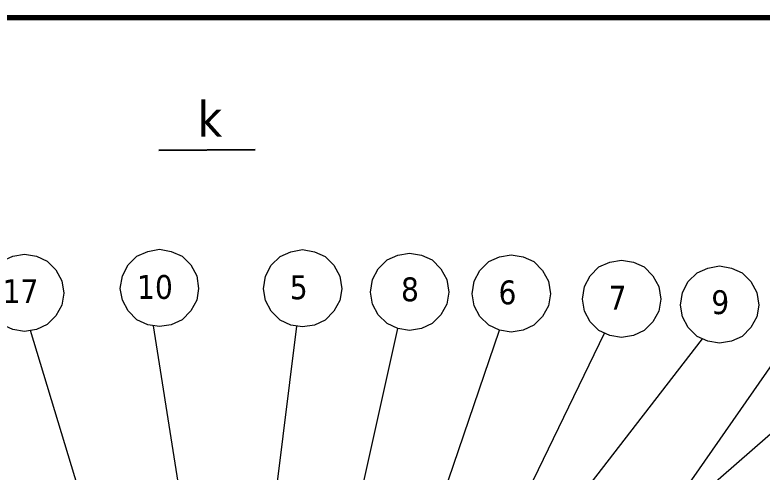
# Model space of a CAD drawing. Header units: millimetres. Extents: x 45841 to 102963, y -329287 to -163666.
# Drawn here: x 51467 to 52645, y -164630 to -163909 of the extents above; entities that cross this region are included whole.
import ezdxf

# ---------------------------------------------------------------- set-up
doc = ezdxf.new("R2010")
doc.units = ezdxf.units.MM
doc.header["$LTSCALE"] = 13
doc.layers.add('1', color=4, linetype='Continuous')
doc.layers.add('标注、文本', color=3, linetype='Continuous', lineweight=25)
doc.layers.add('铁心', color=3, linetype='Continuous', lineweight=0)
doc.styles.add('Tahoma$001', font='tahoma.ttf', dxfattribs={"height": 2.159784})

msp = doc.modelspace()

# ---------------------------------------------------------------- linework, layer by layer
at = {"layer": '1', "const_width": 8.634}
msp.add_lwpolyline([(46482.218, -170721.222), (55954.538, -170721.222), (55954.538, -163912.992), (46482.218, -163912.992), (46482.218, -170721.222)], dxfattribs=at)
at = {"layer": '标注、文本', "ltscale": 9.687278}
msp.add_line((51694.436, -164122.014), (51846.278, -164121.195), dxfattribs=at)
at = {"layer": '铁心'}
for points in [[(51420.738, -164347.761), (51424.051, -164327.883), (51433.087, -164310.715), (51446.942, -164296.86), (51464.109, -164289.331), (51482.482, -164286.017), (51501.155, -164289.331), (51518.022, -164296.86), (51531.877, -164310.715), (51541.213, -164327.883), (51544.225, -164347.761), (51541.213, -164366.435), (51531.877, -164383.301), (51518.022, -164397.156), (51501.155, -164404.987), (51482.482, -164407.998), (51464.109, -164404.987), (51446.942, -164397.156), (51433.087, -164383.301), (51424.051, -164366.435)], [(51633.491, -164340.133), (51636.804, -164320.254), (51645.839, -164303.087), (51659.694, -164289.232), (51676.862, -164281.702), (51695.234, -164278.389), (51713.908, -164281.702), (51730.774, -164289.232), (51744.629, -164303.087), (51753.966, -164320.254), (51756.978, -164340.133), (51753.966, -164358.807), (51744.629, -164375.673), (51730.774, -164389.528), (51713.908, -164397.359), (51695.234, -164400.37), (51676.862, -164397.359), (51659.694, -164389.528), (51645.839, -164375.673), (51636.804, -164358.807)], [(51859.088, -164340.628), (51862.401, -164320.75), (51871.437, -164303.582), (51885.292, -164289.728), (51902.459, -164282.198), (51920.832, -164278.885), (51939.505, -164282.198), (51956.372, -164289.728), (51970.227, -164303.582), (51979.563, -164320.75), (51982.575, -164340.628), (51979.563, -164359.302), (51970.227, -164376.168), (51956.372, -164390.023), (51939.505, -164397.854), (51920.832, -164400.866), (51902.459, -164397.854), (51885.292, -164390.023), (51871.437, -164376.168), (51862.401, -164359.302)], [(52027.816, -164346.051), (52031.129, -164326.173), (52040.164, -164309.005), (52054.019, -164295.151), (52071.187, -164287.621), (52089.559, -164284.308), (52108.233, -164287.621), (52125.099, -164295.151), (52138.954, -164309.005), (52148.291, -164326.173), (52151.303, -164346.051), (52148.291, -164364.725), (52138.954, -164381.592), (52125.099, -164395.446), (52108.233, -164403.277), (52089.559, -164406.289), (52071.187, -164403.277), (52054.019, -164395.446), (52040.164, -164381.592), (52031.129, -164364.725)], [(52188.131, -164348.666), (52191.444, -164328.787), (52200.479, -164311.62), (52214.334, -164297.765), (52231.502, -164290.235), (52249.874, -164286.922), (52268.548, -164290.235), (52285.414, -164297.765), (52299.269, -164311.62), (52308.606, -164328.787), (52311.617, -164348.666), (52308.606, -164367.339), (52299.269, -164384.206), (52285.414, -164398.06), (52268.548, -164405.891), (52249.874, -164408.903), (52231.502, -164405.891), (52214.334, -164398.06), (52200.479, -164384.206), (52191.444, -164367.339)], [(52361.823, -164357.107), (52365.136, -164337.229), (52374.172, -164320.061), (52388.027, -164306.207), (52405.194, -164298.677), (52423.567, -164295.364), (52442.241, -164298.677), (52459.107, -164306.207), (52472.962, -164320.061), (52482.298, -164337.229), (52485.31, -164357.107), (52482.298, -164375.781), (52472.962, -164392.648), (52459.107, -164406.502), (52442.241, -164414.333), (52423.567, -164417.345), (52405.194, -164414.333), (52388.027, -164406.502), (52374.172, -164392.648), (52365.136, -164375.781)], [(52516.476, -164366.298), (52519.789, -164346.42), (52528.825, -164329.252), (52542.679, -164315.398), (52559.847, -164307.868), (52578.219, -164304.555), (52596.893, -164307.868), (52613.759, -164315.398), (52627.614, -164329.252), (52636.951, -164346.42), (52639.963, -164366.298), (52636.951, -164384.972), (52627.614, -164401.838), (52613.759, -164415.693), (52596.893, -164423.524), (52578.219, -164426.536), (52559.847, -164423.524), (52542.679, -164415.693), (52528.825, -164401.838), (52519.789, -164384.972)]]:
    msp.add_lwpolyline(points, close=True, dxfattribs=at)
for points in [[(51615.916, -164816.1), (51491.819, -164406.493), (51491.819, -164406.493)], [(51791.462, -165069.054), (51686.048, -164398.864), (51686.048, -164398.864)], [(51846.686, -164924.162), (51911.646, -164399.36), (51911.646, -164399.36)], [(51938.39, -164999.809), (52071.187, -164403.277), (52071.187, -164403.277)], [(52054.432, -164924.162), (52231.502, -164405.891), (52231.502, -164405.891)], [(52148.479, -164924.162), (52396.611, -164410.418), (52396.611, -164410.418)], [(51926.825, -165227.989), (52551.263, -164419.608), (52551.263, -164419.608)], [(52126.825, -165227.989), (52685.065, -164425.511), (52685.065, -164425.511)], [(52510.167, -164698.608), (52822.954, -164425.936), (52822.954, -164425.936)]]:
    msp.add_lwpolyline(points, dxfattribs=at)

# ---------------------------------------------------------------- texts
at = {"layer": '铁心', "style": 'Tahoma$001'}
for s, height, p in [('k', 56.398, (51755.28, -164100.495)), ('10', 37.5893, (51659.914, -164356.555)), ('5', 37.589, (51900.663, -164357.05)), ('8', 37.589, (52076.015, -164360.309)), ('17', 37.5893, (51447.984, -164363.315)), ('6', 37.589, (52229.68, -164365.087)), ('7', 37.589, (52403.196, -164373.529)), ('9', 37.589, (52565.13, -164380.555))]:
    msp.add_text(s, height=height, dxfattribs=at).set_placement(p)

doc.saveas('drawing.dxf')
